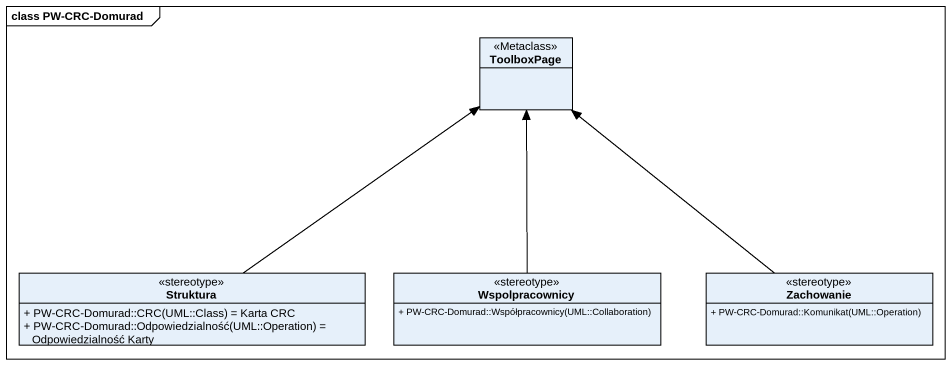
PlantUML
@startuml
mainframe class PW-CRC-Domurad
hide circle
hide empty members
skinparam classAttributeIconSize 0
class ToolboxPage <<Metaclass>>
class Struktura <<stereotype>> {
  {field} + PW-CRC-Domurad::CRC(UML::Class) = Karta CRC
  {field} + PW-CRC-Domurad::Odpowiedzialność(UML::Operation) = Odpowiedzialność Karty
}
class Wspolpracownicy <<stereotype>> {
  {field} + PW-CRC-Domurad::Współpracownicy(UML::Collaboration)
}
class Zachowanie <<stereotype>> {
  {field} + PW-CRC-Domurad::Komunikat(UML::Operation)
}
Struktura -up-> ToolboxPage
Wspolpracownicy -up-> ToolboxPage
Zachowanie -up-> ToolboxPage
@enduml
